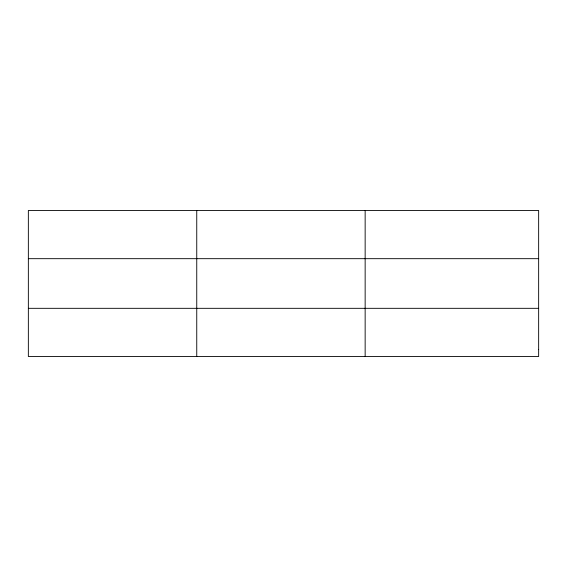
<?xml version="1.0" encoding="UTF-8"?>
<svg xmlns="http://www.w3.org/2000/svg" width="567" height="567" viewBox="0 0 567 567"><rect width="100%" height="100%" fill="white"/><g stroke="black" fill="none" stroke-linecap="round" stroke-linejoin="round"><path stroke-width="0.85" d="M196.749 210.492L196.749 356.508M365.148 210.492L365.148 356.508M28.35 258.68L538.65 258.68M28.35 308.32L538.65 308.32M538.65 349.619L538.65 356.508L28.35 356.508L28.35 210.492L538.65 210.492L538.65 349.619"/></g></svg>
